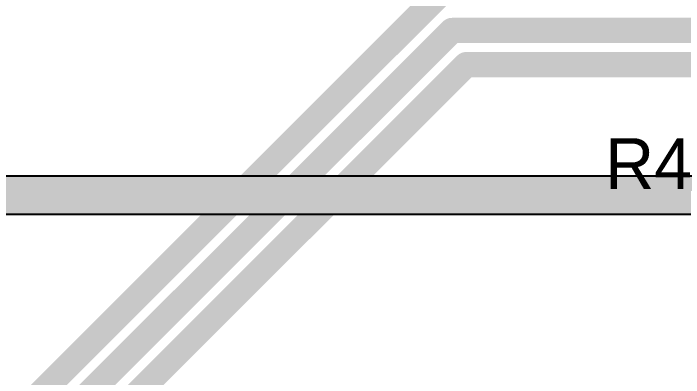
# Model space of a CAD drawing. Header units: millimetres. Extents: x 2.17 to 4.96, y 1.49 to 4.34.
# Drawn here: x 2.792 to 3.321, y 3.693 to 3.981 of the extents above; entities that cross this region are included whole.
import ezdxf

# ---------------------------------------------------------------- set-up
doc = ezdxf.new("R2010")
doc.units = ezdxf.units.MM
doc.header["$MEASUREMENT"] = 0
for name, color, linetype in [('InternalPlane1', 76, 'Continuous'), ('InternalPlane2', 16, 'Continuous'), ('Mechanical2', 216, 'Continuous'), ('TopLayer', 1, 'Continuous'), ('TopOverlay', 2, 'Continuous')]:
    doc.layers.add(name, color=color, linetype=linetype)

msp = doc.modelspace()

# ---------------------------------------------------------------- linework, layer by layer
at = {"layer": 'InternalPlane1'}
for p, q in [((3.494, 3.85207), (2.72, 3.85207)), ((2.73507, 3.82193), (3.47993, 3.82193))]:
    msp.add_line(p, q, dxfattribs=at)
at = {"layer": 'InternalPlane1', "const_width": 0.04}
msp.add_lwpolyline([(4.93976, 2.51612, -6.760445), (4.93618, 3.32971)], format="xyb", dxfattribs=at)
at = {"layer": 'InternalPlane1', "const_width": 0.03}
msp.add_lwpolyline([(2.72, 3.837), (3.494, 3.837)], dxfattribs=at)
at = {"layer": 'InternalPlane2', "const_width": 0.04}
msp.add_lwpolyline([(4.93976, 2.51612, -6.760445), (4.93618, 3.32971)], format="xyb", dxfattribs=at)
at = {"layer": 'Mechanical2', "const_width": 0.015}
msp.add_lwpolyline([(4.9336, 2.5218, -6.818913), (4.92995, 3.32439)], format="xyb", dxfattribs=at)
at = {"layer": 'TopLayer', "const_width": 0.02}
for points in [[(2.731, 3.598), (3.127, 3.994)], [(2.767, 3.59582), (3.13818, 3.967)], [(3.13818, 3.967), (3.50218, 3.967)], [(2.805, 3.59563), (3.14937, 3.94)], [(3.14937, 3.94), (3.491, 3.94)]]:
    msp.add_lwpolyline(points, dxfattribs=at)
at = {"layer": 'TopLayer', "const_width": 0.01}
for points in [[(3.13318, 3.967, 1), (3.14318, 3.967, 1)], [(3.13318, 3.967, 1), (3.14318, 3.967, 1)], [(3.14437, 3.94, 1), (3.15437, 3.94, 1)], [(3.14437, 3.94, 1), (3.15437, 3.94, 1)]]:
    msp.add_lwpolyline(points, format="xyb", close=True, dxfattribs=at)

# ---------------------------------------------------------------- texts
at = {"layer": 'TopOverlay'}
msp.add_text('R4', height=0.04, dxfattribs=at).set_placement((3.259, 3.842))

doc.saveas('drawing.dxf')
